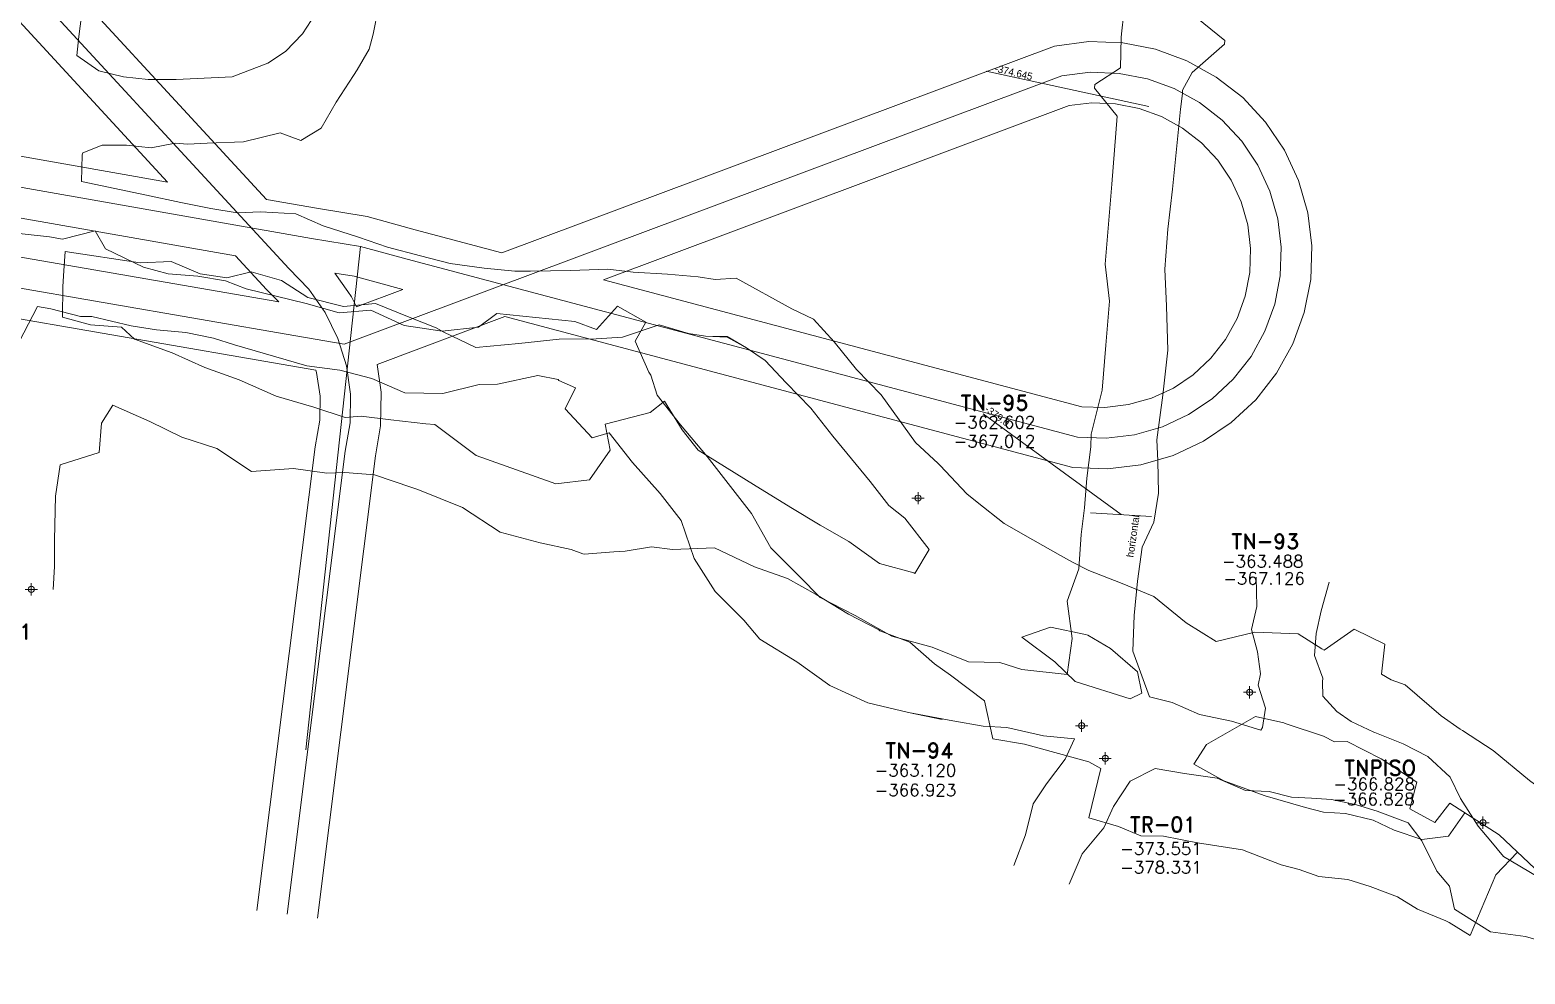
# Model space of a CAD drawing. Extents: x 0 to 99091, y -1812 to 13278.
# Drawn here: x 9961.4 to 10083.8, y 10082.4 to 10159.7 of the extents above; entities that cross this region are included whole.
import ezdxf
from ezdxf.enums import TextEntityAlignment as Align

# ---------------------------------------------------------------- set-up
doc = ezdxf.new("R2010")
doc.units = 0
doc.header["$MEASUREMENT"] = 0
doc.header["$PDMODE"] = 34
doc.header["$PDSIZE"] = 0.5
for name, color, linetype in [('F-440-8185-W-FI2', 130, 'Continuous'), ('F-440-8185-W-SCR', 1, 'Continuous'), ('F-440-8647-EW-SCR', 1, 'Continuous'), ('F-440-8648-EW-SCR', 1, 'Continuous'), ('F-460-8340-EW-SCR', 5, 'Continuous'), ('POLIGONAL', 7, 'Continuous'), ('proy82- 480', 7, 'Continuous')]:
    doc.layers.add(name, color=color, linetype=linetype)
doc.styles.add('ROMAND', font='ROMAND.SHX')
doc.styles.add('ROMANS', font='ROMANS.SHX', dxfattribs={"width": 2.5})

# ---------------------------------------------------------------- blocks, each defined once
blk = doc.blocks.new('F2')
at = {"lineweight": 0}
blk.add_point((0, 0), dxfattribs=at)
at = {"lineweight": 0, "style": 'ROMAND'}
for tag, height, p in [('NOMBRE', 1.25, (0.2, 6.62)), ('CIELO', 1, (0.14, 4.62)), ('PISO', 1, (0.14, 3.25))]:
    blk.add_attdef(tag, text='', height=height, dxfattribs=at).set_placement(p, align=Align.CENTER)
at = {"lineweight": 0, "style": 'ROMANS', "flags": 1}
for tag, p in [('MINA', (-0.07, -3.26)), ('LOCALIZACION', (-0.07, -4.93)), ('ESTRUCTURA', (-0.07, -6.62)), ('NIVEL', (-0.07, -8.29)), ('OBRA', (-0.07, -10.12)), ('FECHA', (-0.07, -11.79)), ('ATRAS', (-0.07, -13.48)), ('TOPOGRAFO', (2.67, -15.3))]:
    blk.add_attdef(tag, text='', height=1.25, dxfattribs=at).set_placement(p, align=Align.CENTER)

msp = doc.modelspace()

# ---------------------------------------------------------------- linework, layer by layer
at = {"color": 4, "linetype": 'Continuous', "lineweight": 0, "flags": 128}
for points, elevation in [([(10053, 10153.45), (10039.68, 10156.33)], -371.14), ([(10050.73, 10120.01), (10039.44, 10128.26)], -361.98), ([(10053.22, 10119.85), (10048.23, 10120.17)], -361.98)]:
    msp.add_lwpolyline(points, dxfattribs=dict(at, elevation=elevation))
at = {"color": 5, "linetype": 'Continuous', "lineweight": 0, "elevation": -375.63, "flags": 128}
msp.add_lwpolyline([(9988.44, 10141.99), (9983.95, 10100.75)], dxfattribs=at)
at = {"layer": 'F-440-8185-W-SCR', "color": 1, "linetype": 'Continuous', "lineweight": 0, "flags": 128}
for points, elevation in [([(10023.76, 10136.86), (10019.21, 10139.39)], -363.28), ([(10023.76, 10136.86), (10019.21, 10139.39)], -366.88), ([(10018.47, 10134.6), (10020.04, 10133.68)], -363.04), ([(10018.47, 10134.54), (10020.04, 10133.68)], -366.84), ([(10081.43, 10090.51), (10079.32, 10085.54)], -362.83), ([(10081.43, 10090.51), (10079.32, 10085.54)], -366.83)]:
    msp.add_lwpolyline(points, dxfattribs=dict(at, elevation=elevation))
at = {"layer": 'F-440-8185-W-SCR', "color": 1, "linetype": 'Continuous', "lineweight": 0}
for points in [[(10023.76, 10136.86, -363.28), (10025.54, 10136.01, -362.88), (10027.24, 10134.17, -362.87), (10029.05, 10131.9, -362.96), (10031.08, 10129.83, -362.45), (10033.89, 10125.91, -362.63), (10035.74, 10124.21, -362.62)], [(10023.76, 10136.86, -366.88), (10025.54, 10136.01, -367.08), (10027.24, 10134.17, -366.97), (10029.05, 10131.9, -366.96), (10031.08, 10129.83, -366.95), (10033.89, 10125.91, -366.93), (10035.74, 10124.21, -366.92)], [(10020.04, 10133.68, -363.28), (10021.59, 10132.63, -362.88), (10023.29, 10130.8, -362.87), (10025.32, 10128.72, -362.96), (10027.13, 10126.45, -362.45), (10030.17, 10122.73, -362.63), (10031.71, 10120.77, -362.62)], [(10020.04, 10133.68, -366.88), (10021.59, 10132.63, -367.08), (10023.29, 10130.8, -366.97), (10025.32, 10128.72, -366.96), (10027.13, 10126.45, -366.95), (10030.17, 10122.73, -366.93), (10031.71, 10120.77, -366.92)], [(10016.1, 10125.28, -361.52), (10020.62, 10122.48, -362.36), (10023.69, 10120.6, -361.48), (10026.07, 10119.14, -362.04), (10028.42, 10117.81, -361.3), (10030.95, 10116.02, -362.09), (10033.75, 10115.24, -362.05), (10033.84, 10115.19, -362.06), (10035.02, 10117.16, -362.75)], [(10016.1, 10125.28, -367.02), (10020.62, 10122.48, -366.46), (10023.69, 10120.6, -366.58), (10026.07, 10119.14, -366.74), (10028.42, 10117.81, -366.9), (10030.95, 10116.02, -366.89), (10033.75, 10115.24, -366.75), (10033.84, 10115.19, -366.76), (10035.02, 10117.16, -366.95)], [(10035.74, 10124.21, -362.62), (10035.74, 10124.21, -362.62), (10035.74, 10124.21, -362.62), (10035.92, 10124.03, -362.78), (10038.1, 10121.71, -362.75), (10038.95, 10121.02, -362.18), (10041.16, 10119.28, -362.64), (10043.51, 10117.94, -362.3), (10045.77, 10116.65, -362.66), (10046.74, 10116.11, -362.29), (10048.1, 10115.44, -362.52), (10050.67, 10114.43, -362.58), (10053.41, 10113.3, -362.75), (10056.05, 10111.15, -362.93), (10058.51, 10109.61, -363.39)], [(10035.74, 10124.21, -366.92), (10035.74, 10124.21, -366.92), (10035.74, 10124.21, -366.92), (10035.92, 10124.03, -366.88), (10038.1, 10121.71, -366.95), (10038.95, 10121.02, -366.88), (10041.16, 10119.28, -366.94), (10043.51, 10117.94, -366.9), (10045.77, 10116.65, -366.86), (10046.74, 10116.11, -366.89), (10048.1, 10115.44, -366.92), (10050.67, 10114.43, -366.78), (10053.41, 10113.3, -366.85), (10056.05, 10111.15, -366.93), (10058.51, 10109.61, -366.99)], [(10031.71, 10120.77, -366.92), (10031.71, 10120.77, -366.92), (10031.71, 10120.77, -366.92), (10033.01, 10119.72, -366.88), (10035.02, 10117.16, -366.95), (10035.02, 10117.16, -366.95)], [(10031.71, 10120.77, -362.62), (10031.71, 10120.77, -362.62), (10031.71, 10120.77, -362.62), (10033.01, 10119.72, -362.78), (10035.02, 10117.16, -362.75), (10035.02, 10117.16, -362.75), (10035.02, 10117.16, -362.75)], [(10013.98, 10117.15, -361.52), (10017.43, 10117.28, -362.36), (10020.71, 10115.74, -361.48), (10023.4, 10114.79, -362.04), (10025.75, 10113.47, -361.3), (10028.39, 10111.85, -362.09), (10030.88, 10110.56, -362.05), (10030.96, 10110.5, -362.06), (10033.44, 10109.55, -362.46)], [(10013.98, 10117.15, -367.02), (10017.43, 10117.28, -366.46), (10020.71, 10115.74, -366.58), (10023.4, 10114.79, -366.74), (10025.75, 10113.47, -366.9), (10028.39, 10111.85, -366.89), (10030.88, 10110.56, -366.75), (10030.96, 10110.5, -366.76), (10033.44, 10109.55, -367.16)], [(10042.6, 10109.98, -366.89), (10044.96, 10110.8, -366.92), (10047.81, 10110.2, -366.78), (10048, 10110.13, -366.89)], [(10042.6, 10109.98, -362.29), (10044.96, 10110.8, -362.52), (10047.81, 10110.2, -362.58), (10048, 10110.13, -362.85)], [(10058.51, 10109.61, -363.39), (10061.68, 10110.37, -362.98), (10065.22, 10110.24, -363.49), (10067.17, 10109.01, -363.29), (10067.35, 10108.92, -363.29), (10069.83, 10110.62, -363.6), (10072.32, 10109.41, -363.6), (10072.07, 10106.95, -363.4), (10072.86, 10106.48, -363.37)], [(10058.51, 10109.61, -366.99), (10061.68, 10110.37, -367.38), (10065.22, 10110.24, -367.49), (10067.17, 10109.01, -367.59), (10067.35, 10108.92, -367.59), (10069.83, 10110.62, -367.5), (10072.32, 10109.41, -367.5), (10072.07, 10106.95, -367.6), (10072.86, 10106.48, -367.57)], [(10033.44, 10109.55, -362.46), (10035.46, 10107.79, -362.59), (10036.77, 10106.87, -362.72), (10039.55, 10104.75, -362.03), (10040.23, 10101.63, -362.54), (10042.83, 10101.21, -363.04), (10048.08, 10099.77, -363.12)], [(10033.44, 10109.55, -367.16), (10035.46, 10107.79, -367.49), (10036.77, 10106.87, -367.82), (10039.55, 10104.75, -366.93), (10040.23, 10101.63, -366.94), (10042.83, 10101.21, -366.94), (10048.08, 10099.77, -366.92)], [(10033.44, 10109.55, -367.16), (10033.44, 10109.55, -367.16)], [(10033.44, 10109.55, -362.46), (10033.44, 10109.55, -362.46)], [(10042.6, 10109.98, -366.89), (10045.31, 10107.94, -366.94), (10046.97, 10106.34, -366.94)], [(10042.6, 10109.98, -362.29), (10045.31, 10107.94, -362.54), (10046.97, 10106.34, -363.04)], [(10048, 10110.13, -366.89), (10049.86, 10109.05, -366.95), (10052.08, 10107.12, -366.92), (10052.43, 10105.39, -366.91), (10051.48, 10104.93, -366.84)], [(10048, 10110.13, -362.85), (10049.86, 10109.05, -362.95), (10052.08, 10107.12, -363.12), (10052.43, 10105.39, -363.11), (10051.48, 10104.93, -363.14)], [(10051.48, 10104.93, -366.84), (10046.97, 10106.34, -366.94)], [(10051.48, 10104.93, -363.14), (10046.97, 10106.34, -363.04)], [(10072.86, 10106.48, -363.37), (10074.01, 10106.07, -363.26), (10076.94, 10103.53, -363.38), (10078.5, 10102.43, -363.53), (10078.68, 10102.33, -363.53), (10081.2, 10100.7, -363.76), (10084.18, 10098.23, -363.48), (10087.34, 10095.9, -363.69), (10088.47, 10095.04, -363.16), (10092.55, 10093.34, -363.46), (10093, 10093.32, -363.55), (10098.24, 10090.4, -363.22), (10100.92, 10089.25, -363.75), (10104.37, 10088.25, -363.38), (10111.67, 10087.21, -363.49), (10112.87, 10088.64, -362.09), (10115.13, 10087.5, -362.13)], [(10072.86, 10106.48, -367.57), (10074.01, 10106.07, -368.16), (10076.94, 10103.53, -368.28), (10078.5, 10102.43, -368.23), (10078.68, 10102.33, -368.23), (10081.2, 10100.7, -368.06), (10084.18, 10098.23, -367.98), (10087.34, 10095.9, -367.79), (10088.47, 10095.04, -367.86), (10092.55, 10093.34, -367.66), (10093, 10093.32, -367.75), (10098.24, 10090.4, -367.82), (10100.92, 10089.25, -367.85), (10104.37, 10088.25, -367.78), (10111.67, 10087.21, -367.59), (10112.87, 10088.64, -367.49), (10115.13, 10087.5, -367.48)], [(10056.69, 10099.57, -366.79), (10056.69, 10099.57, -366.79), (10056.69, 10099.57, -366.79), (10057.73, 10101.18, -366.91), (10061.75, 10103.48, -367.49)], [(10056.69, 10099.57, -362.69), (10056.69, 10099.57, -362.69), (10056.69, 10099.57, -362.69), (10057.73, 10101.18, -363.41), (10061.75, 10103.48, -363.49)], [(10061.75, 10103.48, -363.49), (10064.07, 10102.96, -363.29), (10064.24, 10102.87, -363.29), (10067.32, 10101.86, -363.6), (10068.21, 10101.4, -363.6), (10069.24, 10101.43, -363.4), (10072.02, 10100.01, -363.31)], [(10061.75, 10103.48, -367.49), (10064.07, 10102.96, -367.59), (10064.24, 10102.87, -367.59), (10067.32, 10101.86, -367.5), (10068.21, 10101.4, -367.5), (10069.24, 10101.43, -367.6), (10072.02, 10100.01, -367.51)], [(10048.08, 10099.77, -366.92), (10048.08, 10099.77, -366.92), (10049.06, 10099.22, -366.84), (10049.06, 10099.22, -366.84), (10049.06, 10099.22, -366.84)], [(10048.08, 10099.77, -363.12), (10048.08, 10099.77, -363.12), (10049.06, 10099.22, -363.14), (10049.06, 10099.22, -363.14), (10049.06, 10099.22, -363.14)], [(10067.3, 10095.63, -366.74), (10067.3, 10095.63, -366.74), (10067.3, 10095.63, -366.74), (10065.83, 10096.02, -366.85), (10062.54, 10096.98, -366.97), (10059.15, 10098.2, -366.89), (10056.69, 10099.57, -366.79), (10056.69, 10099.57, -366.79)], [(10067.3, 10095.63, -362.94), (10067.3, 10095.63, -362.94), (10067.3, 10095.63, -362.94), (10065.83, 10096.02, -362.35), (10062.54, 10096.98, -362.47), (10059.15, 10098.2, -361.69), (10056.69, 10099.57, -362.69), (10056.69, 10099.57, -362.69)], [(10072.02, 10100.01, -363.31), (10074.95, 10098.09, -363.38), (10074.37, 10095.91, -363.53), (10076.43, 10094.8, -363.53), (10077.65, 10096.38, -363.76), (10081.7, 10093.78, -363.48), (10084.62, 10091.01, -363.69), (10085.88, 10088.2, -363.16), (10084.9, 10085.34, -363.33)], [(10072.02, 10100.01, -367.51), (10074.95, 10098.09, -368.28), (10074.37, 10095.92, -368.23), (10076.43, 10094.8, -368.23), (10077.65, 10096.38, -368.06), (10081.7, 10093.78, -367.98), (10084.62, 10091.01, -367.79), (10085.89, 10088.2, -367.86), (10084.9, 10085.34, -367.76)], [(10065.31, 10090.93, -362.94), (10065.31, 10090.93, -362.94), (10065.31, 10090.93, -362.94), (10063.83, 10091.32, -362.35), (10060.67, 10092.56, -362.47), (10057, 10093.13, -361.69), (10054.19, 10093.68, -362.69), (10052.36, 10093.69, -362.95), (10050.52, 10094.47, -363.12), (10048.1, 10095.17, -363.11), (10049.06, 10099.22, -363.14)], [(10065.31, 10090.93, -366.74), (10065.31, 10090.93, -366.74), (10065.31, 10090.93, -366.74), (10063.83, 10091.32, -366.85), (10060.67, 10092.56, -366.97), (10057, 10093.13, -366.89), (10054.19, 10093.68, -366.79), (10052.36, 10093.69, -366.95), (10050.52, 10094.47, -366.92), (10048.1, 10095.17, -366.91), (10049.06, 10099.22, -366.84)], [(10078.89, 10095.58, -366.72), (10078.89, 10095.58, -366.72), (10077.55, 10093.68, -367), (10075.37, 10093.4, -366.89), (10073.09, 10094.15, -366.88), (10071.37, 10094.99, -366.96), (10069.1, 10095.52, -366.75), (10067.3, 10095.63, -366.74)], [(10078.89, 10095.58, -362.52), (10078.89, 10095.58, -362.52), (10077.55, 10093.68, -362.4), (10075.37, 10093.4, -362.49), (10073.09, 10094.15, -362.48), (10071.37, 10094.99, -362.86), (10069.1, 10095.52, -362.35), (10067.3, 10095.63, -362.94)], [(10081.43, 10090.51, -366.83), (10083.2, 10092.35, -367.98), (10083.2, 10092.35, -367.98)], [(10081.43, 10090.51, -362.83), (10083.21, 10092.35, -363.48), (10083.21, 10092.35, -363.48)], [(10079.32, 10085.54, -362.83), (10077.6, 10086.6, -362.52), (10077.32, 10086.72, -362.52), (10075.02, 10087.69, -362.4), (10073.38, 10088.71, -362.49), (10071.14, 10089.55, -362.48), (10069.31, 10090.11, -362.86), (10066.92, 10090.36, -362.35), (10065.31, 10090.93, -362.94)], [(10079.32, 10085.54, -366.83), (10077.6, 10086.6, -366.72), (10077.32, 10086.72, -366.72), (10075.02, 10087.69, -367), (10073.38, 10088.71, -366.89), (10071.14, 10089.55, -366.88), (10069.31, 10090.11, -366.96), (10066.92, 10090.36, -366.75), (10065.31, 10090.93, -366.74)]]:
    msp.add_polyline3d(points, dxfattribs=at)
at = {"layer": 'F-440-8647-EW-SCR', "color": 1, "linetype": 'Continuous', "lineweight": 0}
for points in [[(9988.5, 10128.07, -361.64), (9987.18, 10127.97, -361.6), (9984.61, 10128.82, -361.54), (9981.54, 10129.72, -360.9), (9978.5, 10131.04, -360.75), (9975.68, 10132.07, -361), (9973.02, 10133.26, -361.65), (9969.92, 10134.38, -361.71), (9968.87, 10135.36, -362.13), (9966.31, 10135.57, -362.67), (9964.04, 10136.18, -363.29)], [(9988.5, 10128.07, -366.04), (9987.18, 10127.97, -366.1), (9984.61, 10128.82, -366.04), (9981.54, 10129.72, -366.1), (9978.5, 10131.04, -366.25), (9975.68, 10132.07, -366.3), (9973.02, 10133.26, -366.45), (9969.92, 10134.38, -366.61), (9968.87, 10135.36, -366.53), (9966.31, 10135.57, -366.67), (9964.04, 10136.18, -366.69)], [(9987.15, 10123.46, -361.64), (9985.68, 10123.41, -361.6), (9982.96, 10123.78, -361.54), (9979.51, 10123.55, -360.9), (9976.66, 10125.43, -360.75), (9973.81, 10126.37, -361), (9971.18, 10127.65, -361.65), (9968.14, 10128.97, -361.71), (9967.23, 10127.49, -361.76), (9967.23, 10127.49, -361.76), (9967.23, 10127.49, -361.76)], [(9987.15, 10123.46, -366.04), (9985.68, 10123.41, -366.1), (9982.96, 10123.78, -366.04), (9979.51, 10123.55, -366.1), (9976.66, 10125.43, -366.25), (9973.81, 10126.37, -366.3), (9971.18, 10127.65, -366.45), (9968.14, 10128.97, -366.61), (9967.23, 10127.49, -366.36), (9967.23, 10127.49, -366.36), (9967.23, 10127.49, -366.36)], [(10016.1, 10125.28, -367.02), (10014.78, 10126.96, -367.02), (10013.33, 10129.31, -366.52), (10012.15, 10128.37, -366.42), (10008.48, 10127.43, -366.32), (10008.87, 10125.3, -366.32), (10007.19, 10122.85, -366.12), (10004.43, 10122.53, -365.82), (10001.21, 10123.68, -365.92), (9997.9, 10124.86, -365.52), (9994.53, 10127.39, -365.62), (9993.78, 10127.45, -365.64)], [(10016.1, 10125.28, -361.52), (10014.78, 10126.96, -361.52), (10013.33, 10129.31, -361.62), (10012.15, 10128.37, -361.62), (10008.48, 10127.43, -361.12), (10008.87, 10125.3, -361.12), (10007.19, 10122.85, -361.32), (10004.43, 10122.53, -361.32), (10001.21, 10123.68, -360.82), (9997.9, 10124.86, -360.82), (9994.53, 10127.39, -361.02), (9993.78, 10127.45, -361.15)], [(9993.78, 10127.45, -361.15), (9993.78, 10127.45, -361.15), (9990.92, 10127.78, -361.7), (9988.5, 10128.07, -361.64)], [(9993.78, 10127.45, -365.64), (9993.78, 10127.45, -365.64), (9990.92, 10127.78, -365.9), (9988.5, 10128.07, -366.04)], [(9963.27, 10113.89, -361.57), (9963.36, 10115.76, -360.68), (9963.36, 10117.94, -360.64), (9963.45, 10121.52, -361.46), (9963.84, 10124.1, -361.46), (9967.04, 10125.1, -361.48), (9967.23, 10127.49, -361.76), (9967.23, 10127.49, -361.76)], [(9963.27, 10113.89, -365.77), (9963.36, 10115.76, -365.88), (9963.36, 10117.94, -366.04), (9963.45, 10121.52, -366.36), (9963.84, 10124.1, -366.26), (9967.04, 10125.1, -366.28), (9967.23, 10127.49, -366.36), (9967.23, 10127.49, -366.36)], [(9992.63, 10122.22, -361.11), (9992.63, 10122.22, -361.11), (9989.59, 10123.27, -361.7), (9987.15, 10123.46, -361.64)], [(9992.63, 10122.22, -365.63), (9992.63, 10122.22, -365.63), (9989.59, 10123.27, -365.9), (9987.15, 10123.46, -366.04)], [(10013.98, 10117.15, -367.02), (10012.28, 10117.38, -367.02), (10010.12, 10117.02, -366.52), (10009.17, 10116.96, -366.42), (10006.74, 10116.76, -366.32), (10006.65, 10116.79, -366.32), (10005.7, 10117.14, -366.12), (10003.16, 10117.7, -365.82), (9999.87, 10118.56, -365.92), (9996.79, 10120.6, -365.52), (9993.14, 10122.07, -365.62), (9992.63, 10122.22, -365.63)], [(10013.98, 10117.15, -361.52), (10012.28, 10117.38, -361.52), (10010.12, 10117.02, -361.62), (10009.17, 10116.96, -361.62), (10006.74, 10116.76, -361.12), (10006.65, 10116.79, -361.12), (10005.7, 10117.14, -361.32), (10003.16, 10117.7, -361.32), (9999.87, 10118.56, -360.82), (9996.79, 10120.6, -360.82), (9993.14, 10122.07, -361.02), (9992.63, 10122.22, -361.11)]]:
    msp.add_polyline3d(points, dxfattribs=at)
at = {"layer": 'F-440-8648-EW-SCR', "color": 1, "linetype": 'Continuous', "lineweight": 0, "flags": 128}
for points, elevation in [([(9985.47, 10165.76), (9982.84, 10166.7), (9981.3, 10167.16), (9978.32, 10167.97), (9974.62, 10167.63), (9971.83, 10169.11), (9968.48, 10169.7), (9966.88, 10169.63), (9965.47, 10167.41), (9964.55, 10164.87), (9965.71, 10161.94), (9965.37, 10159.17), (9965.21, 10157.63), (9967.01, 10156.38), (9969.03, 10155.87), (9971.03, 10155.66), (9973.34, 10155.67), (9977.93, 10155.87), (9980.85, 10156.99), (9982.29, 10157.95), (9983.69, 10159.4), (9984.75, 10161.04), (9984.75, 10161.04)], -361.91), ([(9989.15, 10158.13), (9989.46, 10159.38), (9989.88, 10161.46), (9991.61, 10163.26), (9994.71, 10163.03)], -362.02), ([(9989.15, 10158.13), (9988.17, 10156.45), (9987.85, 10155.99), (9986.43, 10153.81), (9985.2, 10151.66), (9983.56, 10150.67), (9981.85, 10151.28), (9978.86, 10150.55), (9975.87, 10150.43), (9974.28, 10150.36), (9973.25, 10150.45), (9971.28, 10150.06), (9969.28, 10150.28), (9967.28, 10150.29), (9965.69, 10149.66)], -361.91)]:
    msp.add_lwpolyline(points, dxfattribs=dict(at, elevation=elevation))
at = {"layer": 'F-440-8648-EW-SCR', "color": 1, "linetype": 'Continuous', "lineweight": 0}
for points in [[(9970.9, 10146.19, -367.26), (9965.57, 10147.29, -367.19), (9965.63, 10149.49, -367.39), (9965.69, 10149.66, -367.38)], [(9970.9, 10146.19, -363.06), (9965.57, 10147.29, -363.09), (9965.63, 10149.49, -362.69), (9965.69, 10149.66, -362.69)], [(9978.34, 10144.74, -366.87), (9976.17, 10145.08, -366.9), (9973.72, 10145.58, -367.02), (9970.9, 10146.19, -367.26)], [(9978.34, 10144.74, -362.77), (9976.17, 10145.08, -362.8), (9973.72, 10145.58, -363.02), (9970.9, 10146.19, -363.06)], [(9980.63, 10144.8, -367.47), (9980.28, 10144.83, -367.46), (9978.34, 10144.74, -366.87)], [(9980.63, 10144.8, -363.11), (9980.28, 10144.83, -363.06), (9978.34, 10144.74, -362.77)], [(10001.07, 10139.96, -361.91), (9998.56, 10140.2, -362.22), (9995.78, 10140.59, -361.92), (9993.36, 10141.22, -363.42), (9990.64, 10141.91, -362.32), (9988.26, 10142.73, -361.23), (9985.39, 10143.66, -362.43), (9983.15, 10144.66, -362.63), (9980.28, 10144.83, -363.06)], [(10001.07, 10139.96, -366.81), (9998.56, 10140.2, -366.82), (9995.78, 10140.59, -366.82), (9993.36, 10141.22, -366.82), (9990.64, 10141.91, -366.82), (9988.26, 10142.73, -366.93), (9985.39, 10143.66, -367.03), (9983.15, 10144.66, -367.03), (9980.28, 10144.83, -367.46)], [(9964.06, 10138.69, -363.08), (9964.13, 10139.98, -363.07), (9964.25, 10141.57, -363.04), (9970.39, 10140.65, -362.94)], [(9964.06, 10138.69, -366.88), (9964.13, 10139.98, -367.07), (9964.25, 10141.57, -367.04), (9970.39, 10140.65, -367.04)], [(9977.49, 10139.4, -366.87), (9975.31, 10139.75, -366.9), (9972.94, 10140.74, -367.02), (9970.39, 10140.65, -367.04)], [(9977.49, 10139.4, -362.77), (9975.31, 10139.75, -362.8), (9972.94, 10140.74, -363.02), (9970.39, 10140.65, -362.94)], [(9979.49, 10139.89, -367.46), (9977.49, 10139.4, -366.87)], [(9979.49, 10139.89, -363.06), (9977.49, 10139.4, -362.77)], [(9995.26, 10134.95, -362.07), (9995.26, 10134.95, -362.07), (9994.64, 10135.31, -361.92), (9992.28, 10136.23, -363.42), (9989.65, 10137.32, -362.32), (9987.04, 10137.06, -361.23), (9984.12, 10137.8, -362.43), (9981.97, 10139.18, -362.63), (9979.49, 10139.89, -363.06)], [(9995.26, 10134.95, -366.77), (9995.26, 10134.95, -366.77), (9994.64, 10135.31, -366.82), (9992.28, 10136.23, -366.82), (9989.65, 10137.32, -366.82), (9987.04, 10137.06, -366.93), (9984.12, 10137.8, -367.03), (9981.97, 10139.18, -367.03), (9979.49, 10139.89, -367.46)], [(10019.21, 10139.39, -363.04), (10017.47, 10139.27, -362.56), (10016.08, 10139.5, -362.37), (10013.59, 10139.71, -362.4), (10010.77, 10139.87, -362.23), (10008.69, 10140.12, -362.65), (10005.63, 10140.02, -362.18), (10002.37, 10139.95, -362.01), (10001.07, 10139.96, -361.91), (10001.07, 10139.96, -361.91)], [(10019.21, 10139.39, -366.84), (10017.47, 10139.27, -366.86), (10016.08, 10139.5, -366.87), (10013.59, 10139.71, -366.9), (10010.77, 10139.87, -366.93), (10008.69, 10140.12, -367.05), (10005.63, 10140.02, -366.78), (10002.37, 10139.95, -366.81), (10001.07, 10139.96, -366.81), (10001.07, 10139.96, -366.81)], [(9964.04, 10136.18, -366.69), (9964.04, 10136.18, -366.69), (9964.06, 10138.69, -366.88)], [(9964.04, 10136.18, -363.29), (9964.04, 10136.18, -363.29), (9964.06, 10138.69, -363.08)], [(10018.47, 10134.6, -363.04), (10016.7, 10134.63, -362.56), (10015.31, 10134.86, -362.37), (10012.9, 10135.57, -362.4), (10009.89, 10134.55, -362.23), (10007.74, 10134.4, -362.65), (10004.7, 10134.39, -362.18), (10001.39, 10134.03, -362.01), (9997.89, 10133.7, -361.84), (9995.26, 10134.95, -362.07)], [(10018.47, 10134.54, -366.84), (10016.7, 10134.63, -366.86), (10015.31, 10134.86, -366.87), (10012.9, 10135.57, -366.9), (10009.89, 10134.55, -366.93), (10007.74, 10134.4, -367.05), (10004.7, 10134.39, -366.78), (10001.39, 10134.03, -366.81), (9997.89, 10133.7, -366.84), (9995.26, 10134.95, -366.77)]]:
    msp.add_polyline3d(points, dxfattribs=at)
at = {"layer": 'F-460-8340-EW-SCR', "linetype": 'Continuous', "lineweight": 0, "elevation": -377.99, "flags": 128}
msp.add_lwpolyline([(10053.07, 10105.09), (10053.07, 10105.09)], dxfattribs=at)
at = {"layer": 'F-460-8340-EW-SCR', "linetype": 'Continuous', "lineweight": 0}
for points in [[(10052.14, 10183.54, -366.42), (10051.9, 10180.64, -366.8), (10051.54, 10178.17, -367.67), (10050.23, 10174.87, -367.94), (10050.49, 10171.17, -368.05), (10050.68, 10167.77, -368.52), (10050.88, 10164.67, -368.36), (10050.95, 10161.08, -368.86), (10050.75, 10159.4, -369.05), (10050.73, 10159.1, -369.08), (10050.67, 10156.61, -369.65), (10048.58, 10155.25, -369.92), (10048.56, 10154.95, -369.95), (10050.42, 10152.65, -370.39)], [(10052.14, 10183.54, -370.42), (10051.9, 10180.64, -371.1), (10051.54, 10178.17, -371.37), (10050.23, 10174.87, -371.64), (10050.49, 10171.17, -371.95), (10050.68, 10167.77, -372.72), (10050.88, 10164.67, -373.06), (10050.95, 10161.08, -373.36), (10050.75, 10159.4, -373.85), (10050.73, 10159.1, -373.88), (10050.67, 10156.61, -374.25), (10048.58, 10155.25, -374.42), (10048.56, 10154.95, -374.45), (10050.42, 10152.65, -374.69)], [(10057.84, 10183.79, -366.42), (10057.29, 10180.29, -366.8), (10056.63, 10177.85, -367.67), (10055.82, 10174.51, -367.94), (10055.88, 10170.82, -368.05), (10056.47, 10167.4, -368.52), (10056.37, 10164.32, -368.36), (10056.94, 10160.7, -368.86), (10059.23, 10158.86, -369.05), (10059.21, 10158.56, -369.08), (10056.56, 10156.24, -369.65), (10055.76, 10154.79, -369.92), (10055.75, 10154.5, -369.95), (10055.59, 10153.24, -371.14)], [(10057.84, 10183.79, -370.42), (10057.29, 10180.29, -371.1), (10056.63, 10177.85, -371.37), (10055.82, 10174.51, -371.64), (10055.88, 10170.82, -371.95), (10056.47, 10167.4, -372.72), (10056.37, 10164.32, -373.06), (10056.94, 10160.7, -373.36), (10059.23, 10158.86, -373.85), (10059.21, 10158.56, -373.88), (10056.56, 10156.24, -374.25), (10055.76, 10154.79, -374.42), (10055.75, 10154.5, -374.45), (10055.59, 10153.24, -375.04)], [(10050.42, 10152.65, -370.39), (10049.96, 10147.09, -371.8), (10049.69, 10143.81, -371.68), (10049.42, 10140.52, -372.26), (10049.77, 10137.49, -372.32), (10049.48, 10133.9, -372.62), (10049.17, 10130.22, -373.52), (10048.27, 10126.59, -373.92), (10048.25, 10125.57, -374.24)], [(10050.42, 10152.65, -374.69), (10049.96, 10147.09, -375.5), (10049.69, 10143.81, -375.68), (10049.42, 10140.52, -376.16), (10049.77, 10137.49, -376.52), (10049.48, 10133.9, -377.12), (10049.17, 10130.22, -377.42), (10048.27, 10126.59, -377.42), (10048.25, 10125.57, -378.24)], [(10055.59, 10153.24, -371.14), (10054.94, 10146.68, -371.8), (10054.57, 10143.4, -371.68), (10054.3, 10140.12, -372.26), (10054.46, 10137.1, -372.32), (10054.56, 10133.49, -372.62), (10054.16, 10129.81, -373.52), (10053.65, 10126.15, -373.92), (10053.73, 10124.43, -374.24)], [(10055.59, 10153.24, -375.04), (10054.94, 10146.68, -375.5), (10054.57, 10143.4, -375.68), (10054.3, 10140.12, -376.16), (10054.46, 10137.1, -376.52), (10054.56, 10133.49, -377.12), (10054.16, 10129.81, -377.42), (10053.65, 10126.15, -377.42), (10053.73, 10124.43, -378.24)], [(9945.95, 10145.34, -377.49), (9945.95, 10145.34, -377.49), (9948.23, 10143.84, -377.61), (9950.55, 10143.14, -377.53), (9952.7, 10143.28, -377.55), (9954.97, 10142.9, -377.46), (9957.07, 10142.14, -377.48), (9959.08, 10143.22, -377.6), (9959.47, 10143.15, -377.6), (9962.96, 10142.76, -377.53), (9964.04, 10142.58, -377.54), (9966.69, 10143.25, -377.46), (9967.56, 10141.78, -377.46)], [(9945.95, 10145.34, -373.09), (9945.95, 10145.34, -373.09), (9948.23, 10143.84, -373.11), (9950.55, 10143.14, -372.93), (9952.7, 10143.28, -373.15), (9954.97, 10142.9, -372.96), (9957.07, 10142.14, -373.08), (9959.08, 10143.22, -373.4), (9959.47, 10143.15, -373.4), (9962.96, 10142.76, -373.43), (9964.04, 10142.58, -373.44), (9966.69, 10143.25, -373.86), (9967.56, 10141.78, -372.86)], [(9967.56, 10141.78, -372.86), (9970.66, 10140.27, -372.82), (9972.69, 10139.74, -373.2), (9975.1, 10139.54, -373.07), (9977.37, 10139.17, -373.24), (9979.07, 10138.51, -373.62)], [(9967.56, 10141.78, -377.46), (9970.66, 10140.27, -377.72), (9972.69, 10139.74, -377.6), (9975.1, 10139.54, -377.67), (9977.37, 10139.17, -377.64), (9979.07, 10138.51, -377.52)], [(9947.19, 10137.73, -377.61), (9947.19, 10137.73, -377.61), (9949.66, 10137.92, -377.53), (9951.76, 10137.76, -377.55), (9954.01, 10137.28, -377.46), (9956.25, 10137.31, -377.48), (9957.46, 10133.65, -377.6), (9960.13, 10133.49, -377.6), (9961.99, 10137.05, -377.53), (9963.07, 10136.86, -377.54), (9965.5, 10136.25, -377.46), (9966.44, 10136.25, -377.76)], [(9947.19, 10137.73, -373.11), (9947.19, 10137.73, -373.11), (9949.66, 10137.92, -372.93), (9951.76, 10137.76, -373.15), (9954.01, 10137.28, -372.96), (9956.25, 10137.31, -373.08), (9957.46, 10133.65, -373.4), (9960.13, 10133.49, -373.4), (9961.99, 10137.05, -373.43), (9963.07, 10136.86, -373.44), (9965.5, 10136.25, -373.86), (9966.44, 10136.25, -373.16)], [(9979.07, 10138.51, -373.62), (9983.99, 10137.31, -373.18), (9986.7, 10136.54, -373.45), (9989.29, 10136.77, -373.13), (9992.01, 10135.5, -373.2), (9995.11, 10135.04, -373.36), (9998.11, 10135.37, -373.63), (9999.6, 10136.49, -373.81)], [(9979.07, 10138.51, -377.52), (9983.99, 10137.31, -377.68), (9986.7, 10136.54, -377.65), (9989.29, 10136.77, -377.73), (9992.01, 10135.5, -377.7), (9995.11, 10135.04, -377.66), (9998.11, 10135.37, -377.73), (9999.6, 10136.49, -377.81)], [(9966.44, 10136.25, -373.16), (9969.65, 10135.47, -372.82), (9971.73, 10135.14, -373.2), (9974.14, 10134.94, -373.07), (9976.39, 10134.47, -373.24), (9978.11, 10133.91, -373.62)], [(9966.44, 10136.25, -377.76), (9969.65, 10135.47, -377.72), (9971.73, 10135.14, -377.6), (9974.14, 10134.94, -377.67), (9976.39, 10134.47, -377.64), (9978.11, 10133.91, -377.52)], [(9999.6, 10136.49, -373.81), (10005.99, 10135.82, -373.65), (10007.76, 10135.18, -374.03), (10009.47, 10137.08, -374.2), (10011.8, 10135.77, -374.2), (10010.92, 10134.23, -373.78), (10012.04, 10131.67, -372.73), (10012.22, 10131.44, -372.73), (10012.74, 10129.81, -373.4), (10014.65, 10127.37, -373.45), (10016.83, 10124.76, -373.69), (10018.56, 10122.55, -373.44), (10020.47, 10120.11, -373.18), (10022.05, 10117.29, -373.43), (10024.4, 10114.94, -373.17)], [(9999.6, 10136.49, -377.81), (10005.99, 10135.82, -377.85), (10007.76, 10135.18, -377.93), (10009.47, 10137.08, -377.9), (10011.8, 10135.77, -377.9), (10010.92, 10134.23, -377.88), (10012.04, 10131.67, -377.73), (10012.22, 10131.44, -377.73), (10012.74, 10129.81, -377.7), (10014.65, 10127.37, -377.65), (10016.83, 10124.76, -377.69), (10018.56, 10122.55, -377.64), (10020.47, 10120.11, -377.78), (10022.05, 10117.29, -377.83), (10024.4, 10114.94, -377.67)], [(9978.11, 10133.91, -373.62), (9984.05, 10132.21, -373.18), (9986.75, 10131.84, -373.45), (9989.36, 10131.17, -373.13), (9992.07, 10130, -373.2), (9995.17, 10129.94, -373.36), (9998.16, 10130.67, -373.63), (9999.66, 10130.69, -373.81)], [(9978.11, 10133.91, -377.52), (9984.05, 10132.21, -377.68), (9986.75, 10131.84, -377.65), (9989.36, 10131.17, -377.73), (9992.07, 10130, -377.7), (9995.17, 10129.94, -377.66), (9998.16, 10130.67, -377.73), (9999.66, 10130.69, -377.81)], [(9999.66, 10130.69, -377.81), (10002.96, 10131.42, -377.93), (10004.63, 10131.07, -377.9), (10004.69, 10130.99, -377.9), (10006.05, 10130.4, -377.88), (10005.21, 10128.69, -377.73), (10007.4, 10126.29, -377.73), (10008.81, 10126.72, -377.7), (10010.72, 10124.28, -377.65), (10012.97, 10121.73, -377.69), (10014.7, 10119.53, -377.64), (10015.75, 10116.41, -377.78), (10017.49, 10113.71, -377.83), (10019.84, 10111.36, -377.67)], [(9999.66, 10130.69, -373.81), (10002.96, 10131.42, -374.03), (10004.63, 10131.07, -374.2), (10004.69, 10130.99, -374.2), (10006.05, 10130.4, -373.78), (10005.21, 10128.69, -372.73), (10007.4, 10126.29, -372.73), (10008.81, 10126.72, -373.4), (10010.72, 10124.28, -373.45), (10012.97, 10121.73, -373.69), (10014.7, 10119.53, -373.44), (10015.75, 10116.41, -373.18), (10017.49, 10113.71, -373.43), (10019.84, 10111.36, -373.17)], [(10048.25, 10125.57, -374.24), (10047.92, 10122.99, -374.04), (10047.72, 10120.58, -373.45), (10047.47, 10118.39, -373.26), (10047.28, 10115.57, -372.75), (10046.32, 10112.91, -372.94), (10046.71, 10109.87, -373.43), (10046.31, 10106.91, -373.98)], [(10048.25, 10125.57, -378.24), (10047.92, 10122.99, -378.44), (10047.72, 10120.58, -378.35), (10047.47, 10118.39, -378.16), (10047.28, 10115.57, -377.85), (10046.32, 10112.91, -378.24), (10046.71, 10109.87, -378.13), (10046.31, 10106.91, -378.08)], [(10053.73, 10124.43, -374.24), (10053.79, 10121.76, -374.04), (10053.4, 10119.39, -373.45), (10052.46, 10117.34, -373.26), (10052.08, 10114.56, -372.75), (10051.8, 10111.76, -372.94), (10051.7, 10108.82, -373.43), (10053.07, 10105.09, -377.99)], [(10053.73, 10124.43, -378.24), (10053.79, 10121.76, -378.44), (10053.4, 10119.39, -378.35), (10052.46, 10117.34, -378.16), (10052.08, 10114.56, -377.85), (10051.8, 10111.76, -378.24), (10051.7, 10108.82, -378.13), (10053.07, 10105.09, -373.79)], [(10024.4, 10114.94, -377.67), (10026.09, 10113.22, -377.01), (10028.96, 10111.76, -377.13), (10031.95, 10110.04, -377.55), (10035.25, 10109.16, -377.48)], [(10024.4, 10114.94, -373.17), (10026.09, 10113.22, -372.11), (10028.96, 10111.76, -371.93), (10031.95, 10110.04, -372.55), (10035.25, 10109.16, -372.68)], [(10061.8, 10114.9, -374.58), (10061.84, 10112.49, -374.56), (10061.41, 10110.61, -374.54), (10061.89, 10108.78, -374.43), (10062.16, 10106.96, -374.31), (10061.95, 10106.05, -374.35)], [(10061.8, 10114.9, -379.58), (10061.84, 10112.49, -379.56), (10061.41, 10110.61, -379.54), (10061.89, 10108.78, -379.43), (10062.16, 10106.96, -379.31), (10061.95, 10106.05, -378.75)], [(10067.78, 10114.49, -374.58), (10067.12, 10112.13, -374.56), (10066.7, 10110.26, -374.54), (10066.58, 10108.46, -374.43), (10067.25, 10106.61, -374.31), (10067.23, 10106.31, -374.31)], [(10067.78, 10114.49, -379.58), (10067.12, 10112.13, -379.56), (10066.7, 10110.26, -379.54), (10066.58, 10108.46, -379.43), (10067.25, 10106.61, -379.31), (10067.23, 10106.31, -379.31)], [(10019.84, 10111.36, -377.67), (10021.13, 10109.8, -376.79), (10024.18, 10107.96, -377.01), (10026.88, 10106.02, -377.13), (10029.98, 10104.58, -377.55), (10033.31, 10103.8, -377.48)], [(10019.84, 10111.36, -373.17), (10021.13, 10109.8, -372.29), (10024.18, 10107.96, -372.11), (10026.88, 10106.02, -371.93), (10029.98, 10104.58, -372.55), (10033.31, 10103.8, -372.68), (10036.07, 10103.23, -372.98)], [(10035.25, 10109.16, -372.68), (10038.23, 10107.96, -373.38), (10040.8, 10107.9, -373.2), (10042.61, 10107.32, -373.71), (10046.31, 10106.91, -373.98), (10046.31, 10106.91, -373.98)], [(10035.25, 10109.16, -377.48), (10038.23, 10107.96, -377.68), (10040.8, 10107.9, -377.7), (10042.61, 10107.32, -378.01), (10046.31, 10106.91, -378.08), (10046.31, 10106.91, -378.08)], [(10046.35, 10106.98, -373.97), (10046.31, 10106.91, -373.98)], [(10046.35, 10106.98, -378.07), (10046.31, 10106.91, -378.08)], [(10061.95, 10106.05, -374.35), (10062.56, 10104.15, -374.37), (10062.3, 10102.56, -374.27), (10062.3, 10102.56, -374.27)], [(10061.95, 10106.05, -378.75), (10062.56, 10104.15, -378.77), (10062.3, 10102.56, -378.67), (10062.3, 10102.56, -378.67)], [(10067.23, 10106.31, -374.31), (10067.23, 10106.31, -374.31), (10067.25, 10105.15, -374.49), (10068.4, 10103.88, -374.21)], [(10067.23, 10106.31, -379.31), (10067.23, 10106.31, -379.31), (10067.25, 10105.15, -378.69), (10068.4, 10103.88, -378.61)], [(10053.07, 10105.09, -373.79), (10054.91, 10104.62, -373.88), (10057.14, 10103.64, -373.91), (10059.78, 10103.08, -373.84), (10062.18, 10102.36, -374.27), (10062.3, 10102.56, -374.27)], [(10053.07, 10105.09, -377.99), (10054.91, 10104.62, -378.38), (10057.14, 10103.64, -378.51), (10059.78, 10103.08, -378.64), (10062.18, 10102.36, -378.67), (10062.3, 10102.56, -378.67)], [(10033.31, 10103.8, -372.68), (10036.95, 10103.13, -373.38), (10039.42, 10102.68, -373.2), (10041.36, 10102.58, -373.71), (10044.38, 10101.89, -374.14), (10046.9, 10101.64, -374.05)], [(10033.31, 10103.8, -377.48), (10036.95, 10103.13, -377.68), (10039.42, 10102.68, -377.7), (10041.36, 10102.58, -378.01), (10044.38, 10101.89, -378.04), (10046.9, 10101.64, -378.15)], [(10068.4, 10103.88, -374.21), (10068.4, 10103.88, -374.21), (10069.58, 10103.06, -374.55), (10071.42, 10102.18, -374.68), (10071.51, 10102.16, -374.63)], [(10068.4, 10103.88, -378.61), (10068.4, 10103.88, -378.61), (10069.58, 10103.06, -378.75), (10071.42, 10102.18, -378.78), (10071.51, 10102.16, -378.78)], [(10071.51, 10102.16, -374.63), (10073.83, 10101.24, -374.7), (10075.85, 10100.19, -374.95), (10077.69, 10098.49, -375.09), (10078.54, 10096.76, -375.04), (10079.97, 10094.48, -374.48), (10081.01, 10093.25, -374.84), (10082.05, 10092.01, -374.7)], [(10071.51, 10102.16, -378.78), (10073.83, 10101.24, -378.8), (10075.85, 10100.19, -378.75), (10077.69, 10098.49, -378.79), (10078.54, 10096.76, -378.74), (10079.97, 10094.48, -378.78), (10081.01, 10093.25, -378.84), (10082.05, 10092.01, -378.8)], [(10041.94, 10091.27, -373.47), (10042.9, 10093.79, -373.48), (10043.54, 10096.32, -373.7), (10044.63, 10097.96, -373.42), (10046.15, 10099.98, -373.23), (10046.9, 10101.64, -374.05)], [(10041.94, 10091.27, -378.17), (10042.9, 10093.79, -378.18), (10043.54, 10096.32, -378.3), (10044.63, 10097.96, -378.32), (10046.15, 10099.98, -378.33), (10046.9, 10101.64, -378.15)], [(10046.49, 10089.73, -373.47), (10047.54, 10092.22, -373.48), (10049.32, 10094.36, -373.7), (10050.12, 10096.1, -373.42), (10051.46, 10098.18, -373.23), (10053.53, 10099.2, -373.88)], [(10046.49, 10089.73, -378.17), (10047.54, 10092.22, -378.18), (10049.32, 10094.36, -378.3), (10050.12, 10096.1, -378.32), (10051.46, 10098.18, -378.33), (10053.53, 10099.2, -378.38)], [(10053.53, 10099.2, -378.38), (10053.53, 10099.2, -378.38), (10055.91, 10098.8, -378.51), (10058.6, 10098.42, -378.64), (10060.92, 10097.42, -378.67), (10062.86, 10097.34, -378.69), (10064.7, 10096.87, -378.72), (10066.33, 10096.77, -378.73), (10067.95, 10096.66, -378.75), (10069.91, 10096.27, -378.78), (10070.01, 10096.24, -378.78)], [(10053.53, 10099.2, -373.88), (10053.53, 10099.2, -373.88), (10055.91, 10098.8, -373.91), (10058.6, 10098.42, -373.84), (10060.92, 10097.42, -374.27), (10062.86, 10097.34, -374.29), (10064.7, 10096.87, -374.22), (10066.33, 10096.77, -374.23), (10067.95, 10096.66, -374.55), (10069.91, 10096.27, -374.68), (10070.01, 10096.24, -374.63)], [(10070.01, 10096.24, -378.78), (10071.71, 10095.71, -378.75), (10074.23, 10094.75, -378.79), (10075.35, 10093.3, -378.74), (10076.58, 10090.81, -378.78), (10077.62, 10089.57, -378.84), (10078.05, 10087.68, -378.8)], [(10070.01, 10096.24, -374.63), (10071.71, 10095.71, -374.95), (10074.23, 10094.75, -375.09), (10075.35, 10093.3, -375.04), (10076.58, 10090.81, -374.48), (10077.62, 10089.57, -374.84), (10078.05, 10087.68, -374.7)], [(10082.05, 10092.01, -374.7), (10084.86, 10090.35, -374.01), (10088.29, 10089.65, -373.8), (10090.76, 10089.75, -374.1), (10091.9, 10092.46, -374.39), (10094.49, 10092.05, -374.39), (10094.49, 10089.28, -374.48), (10097.19, 10088.74, -374.48), (10097.99, 10088.68, -374.77), (10098.94, 10089.81, -374.47), (10100.61, 10089.47, -374.47), (10102.45, 10088.99, -374.76)], [(10082.05, 10092.01, -378.8), (10084.86, 10090.35, -378.81), (10088.29, 10089.65, -378.8), (10090.76, 10089.75, -378.9), (10091.9, 10092.46, -378.89), (10094.49, 10092.05, -378.89), (10094.49, 10089.28, -378.88), (10097.19, 10088.74, -378.88), (10097.99, 10088.68, -378.87), (10098.94, 10089.81, -378.87), (10100.61, 10089.47, -378.87), (10102.45, 10088.99, -378.76)], [(10078.05, 10087.68, -374.7), (10080.98, 10085.84, -374.62), (10083.86, 10085.45, -374.01), (10087.23, 10084.46, -373.8), (10089.52, 10083.68, -374.1), (10091.3, 10083.42, -374.39), (10091.59, 10083.36, -374.39), (10092.92, 10082.37, -374.48), (10095.98, 10082.86, -374.48), (10096.91, 10083.39, -374.77), (10097.74, 10083.93, -374.47), (10099.42, 10083.69, -374.47), (10101.36, 10083.7, -374.76)], [(10078.05, 10087.68, -378.8), (10080.98, 10085.84, -378.82), (10083.86, 10085.45, -378.81), (10087.23, 10084.46, -378.8), (10089.52, 10083.68, -378.9), (10091.3, 10083.42, -378.89), (10091.59, 10083.36, -378.89), (10092.92, 10082.37, -378.88), (10095.98, 10082.86, -378.88), (10096.91, 10083.39, -378.87), (10097.74, 10083.93, -378.87), (10099.42, 10083.69, -378.87), (10101.36, 10083.7, -378.76)]]:
    msp.add_polyline3d(points, dxfattribs=at)
at = {"layer": 'proy82- 480', "color": 3, "linetype": 'Continuous', "lineweight": 0, "flags": 128}
for points in [[(9959.03, 10169.38), (9980.74, 10145.83), (9984.84, 10145.11), (9988.97, 10144.44), (9992.91, 10143.35), (10000, 10141.47)], [(9935.55, 10153.79), (9935.36, 10155.52), (9935.45, 10157.46), (9935.85, 10159.39), (9936.55, 10161.22), (9937.52, 10162.92), (9938.75, 10164.45), (9940.19, 10165.77), (9941.84, 10166.84), (9943.62, 10167.66), (9945.51, 10168.17), (9947.47, 10168.38), (9949.42, 10168.29), (9951.34, 10167.89), (9953.17, 10167.2), (9954.91, 10166.2), (9955.67, 10165.64), (9972.62, 10147.26)], [(10000.26, 10136.23), (10046.78, 10123.87), (10049.61, 10123.76), (10052.34, 10124.1), (10054.99, 10124.86), (10057.47, 10126.02), (10059.75, 10127.55), (10061.77, 10129.42), (10063.46, 10131.59), (10064.79, 10134), (10065.72, 10136.57), (10066.26, 10139.27), (10066.36, 10142.02), (10066.02, 10144.74), (10065.27, 10147.39), (10064.1, 10149.87), (10062.57, 10152.16), (10060.69, 10154.17), (10058.53, 10155.85), (10056.12, 10157.19), (10053.55, 10158.13), (10050.86, 10158.65), (10048.1, 10158.76), (10045.28, 10158.4), (10000, 10141.47)], [(9935.55, 10153.79), (9972.62, 10147.26)], [(9984.78, 10131.84), (9982.72, 10132.19), (9942.99, 10139.07), (9940.38, 10140.06), (9938, 10141.42), (9935.86, 10143.13), (9934.01, 10145.18), (9932.5, 10147.47), (9931.63, 10149.4)], [(10000.26, 10136.23), (9989.8, 10132.32), (9990.12, 10130.03), (9990.08, 10127.29), (9989.66, 10124.83), (9984.91, 10086.96)], [(9984.78, 10131.84), (9984.84, 10131.65), (9985.12, 10129.71), (9985.09, 10127.75), (9984.71, 10125.57), (9979.95, 10087.58)]]:
    msp.add_lwpolyline(points, dxfattribs=at)
at = {"layer": 'proy82- 480', "color": 1, "linetype": 'Continuous', "lineweight": 0, "elevation": -375.63, "flags": 128}
for points in [[(9957.35, 10167.51), (9982.56, 10140.17), (9984.2, 10138.49), (9985.35, 10136.84), (9985.55, 10136.56), (9986.59, 10134.45), (9987.29, 10132.2), (9987.62, 10129.87), (9987.59, 10127.52), (9987.19, 10125.2), (9982.43, 10087.27)], [(9880.16, 10161.01), (9984.42, 10142.64), (9988.44, 10141.99), (9992.26, 10140.94), (10047.15, 10126.36), (10049.5, 10126.27), (10051.84, 10126.56), (10054.11, 10127.21), (10056.24, 10128.2), (10058.19, 10129.51), (10059.92, 10131.12), (10061.37, 10132.97), (10062.51, 10135.04), (10063.31, 10137.24), (10063.77, 10139.56), (10063.85, 10141.91), (10063.56, 10144.24), (10062.92, 10146.51), (10061.92, 10148.64), (10060.61, 10150.6), (10059, 10152.32), (10057.15, 10153.76), (10055.08, 10154.91), (10052.88, 10155.71), (10050.57, 10156.16), (10048.21, 10156.25), (10045.88, 10155.96), (9987.1, 10133.98), (9983.15, 10134.65), (9943.66, 10141.49)]]:
    msp.add_lwpolyline(points, dxfattribs=at)
at = {"layer": 'proy82- 480', "color": 3, "linetype": 'Continuous', "lineweight": 0, "flags": 128}
for points in [[(10046.48, 10153.52), (10008.35, 10139.25), (10047.52, 10128.85), (10049.39, 10128.78), (10051.34, 10129.02), (10053.23, 10129.56), (10055.01, 10130.38), (10056.63, 10131.47), (10058.07, 10132.82), (10059.28, 10134.35), (10060.23, 10136.08), (10060.9, 10137.91), (10061.28, 10139.85), (10061.34, 10141.8), (10061.1, 10143.74), (10060.57, 10145.63), (10059.74, 10147.41), (10058.65, 10149.04), (10057.31, 10150.47), (10055.77, 10151.67), (10054.04, 10152.63), (10052.21, 10153.29), (10050.28, 10153.67), (10048.32, 10153.74)], [(9978.21, 10141.2), (9980.74, 10138.45), (9981.74, 10137.43), (9944.32, 10143.91), (9942.53, 10144.6), (9940.82, 10145.58), (9939.29, 10146.79), (9937.97, 10148.24), (9937.94, 10148.29)]]:
    msp.add_lwpolyline(points, close=True, dxfattribs=at)
at = {"layer": 'proy82- 480', "color": 1, "linetype": 'Continuous', "lineweight": 0, "flags": 128}
for points in [[(9986.33, 10139.8), (9987.4, 10138.28), (9987.71, 10137.84), (9988.11, 10137.03)], [(9986.33, 10139.8), (9987.91, 10139.54), (9991.61, 10138.53), (9991.91, 10138.45), (9988.11, 10137.03)]]:
    msp.add_lwpolyline(points, dxfattribs=at)

# ---------------------------------------------------------------- block references
at = {"color": 5, "linetype": 'Continuous', "lineweight": 0}
ref = msp.add_blockref('F2', (9961.47, 10113.89, -361.57), dxfattribs=at)
ref.add_attrib('NOMBRE', '13-06-11', dxfattribs={"lineweight": 0, "height": 1.25, "style": 'ROMAND'}).set_placement((9957.01, 10109.81, -361.57), align=Align.CENTER)
ref.add_attrib('CIELO', '-361.566', dxfattribs={"lineweight": 0, "height": 1, "style": 'ROMAND'}).set_placement((9956.26, 10108.57, -361.57), align=Align.CENTER)
ref.add_attrib('PISO', '-365.766', dxfattribs={"lineweight": 0, "height": 1, "style": 'ROMAND'}).set_placement((9956.19, 10107.26, -361.57), align=Align.CENTER)
at = {"color": 4, "linetype": 'Continuous', "lineweight": 0}
ref = msp.add_blockref('F2', (10049.43, 10100.04, -373.55), dxfattribs=at)
ref.add_attrib('NOMBRE', 'TR-01', dxfattribs={"lineweight": 0, "height": 1.25, "style": 'ROMAND'}).set_placement((10054.17, 10094, -373.55), align=Align.CENTER)
ref.add_attrib('CIELO', '-373.551', dxfattribs={"lineweight": 0, "height": 1, "style": 'ROMAND'}).set_placement((10054, 10092.14, -373.55), align=Align.CENTER)
ref.add_attrib('PISO', '-378.331', dxfattribs={"lineweight": 0, "height": 1, "style": 'ROMAND'}).set_placement((10054, 10090.62, -373.55), align=Align.CENTER)
at = {"layer": 'F-440-8185-W-FI2', "color": 2, "linetype": 'Continuous', "lineweight": 0}
ref = msp.add_blockref('F2', (10080.37, 10094.77, -366.83), dxfattribs=at)
ref.add_attrib('NOMBRE', 'TNPISO', dxfattribs={"layer": '0', "lineweight": 0, "height": 1.25, "style": 'ROMAND'}).set_placement((10071.94, 10098.64, -366.83), align=Align.CENTER)
ref.add_attrib('CIELO', '-366.828', dxfattribs={"layer": '0', "lineweight": 0, "height": 1, "style": 'ROMAND'}).set_placement((10071.46, 10097.44, -366.83), align=Align.CENTER)
ref.add_attrib('PISO', '-366.828', dxfattribs={"layer": '0', "lineweight": 0, "height": 1, "style": 'ROMAND'}).set_placement((10071.43, 10096.2, -366.83), align=Align.CENTER)
at = {"layer": 'POLIGONAL', "color": 4, "linetype": 'Continuous', "lineweight": 0}
ref = msp.add_blockref('F2', (10034.1, 10121.36, -362.6), dxfattribs=at)
ref.add_attrib('NOMBRE', 'TN-95', dxfattribs={"layer": '0', "lineweight": 0, "height": 1.25, "style": 'ROMAND'}).set_placement((10040.36, 10128.55, -362.6), align=Align.CENTER)
ref.add_attrib('CIELO', '-362.602', dxfattribs={"layer": '0', "lineweight": 0, "height": 1, "style": 'ROMAND'}).set_placement((10040.36, 10127.08, -362.6), align=Align.CENTER)
ref.add_attrib('PISO', '-367.012', dxfattribs={"layer": '0', "lineweight": 0, "height": 1, "style": 'ROMAND'}).set_placement((10040.36, 10125.52, -362.6), align=Align.CENTER)
ref = msp.add_blockref('F2', (10061.26, 10105.46, -363.49), dxfattribs=at)
ref.add_attrib('NOMBRE', 'TN-93', dxfattribs={"layer": '0', "lineweight": 0, "height": 1.25, "style": 'ROMAND'}).set_placement((10062.54, 10117.2, -363.49), align=Align.CENTER)
ref.add_attrib('CIELO', '-363.488', dxfattribs={"layer": '0', "lineweight": 0, "height": 1, "style": 'ROMAND'}).set_placement((10062.33, 10115.69, -363.49), align=Align.CENTER)
ref.add_attrib('PISO', '-367.126', dxfattribs={"layer": '0', "lineweight": 0, "height": 1, "style": 'ROMAND'}).set_placement((10062.44, 10114.28, -363.49), align=Align.CENTER)
ref = msp.add_blockref('F2', (10047.5, 10102.71, -363.12), dxfattribs=at)
ref.add_attrib('NOMBRE', 'TN-94', dxfattribs={"layer": '0', "lineweight": 0, "height": 1.25, "style": 'ROMAND'}).set_placement((10034.19, 10100.07, -363.12), align=Align.CENTER)
ref.add_attrib('CIELO', '-363.120', dxfattribs={"layer": '0', "lineweight": 0, "height": 1, "style": 'ROMAND'}).set_placement((10033.89, 10098.56, -363.12), align=Align.CENTER)
ref.add_attrib('PISO', '-366.923', dxfattribs={"layer": '0', "lineweight": 0, "height": 1, "style": 'ROMAND'}).set_placement((10033.89, 10096.94, -363.12), align=Align.CENTER)

# ---------------------------------------------------------------- texts
at = {"color": 4, "linetype": 'Continuous', "lineweight": 0, "char_height": 0.595, "width": 6.7242, "attachment_point": 1}
for s, insert, rotation in [('-374.645', (10040.47, 10156.88), 347.0066), ('-379.0', (10039.85, 10129.01), 323.9365)]:
    msp.add_mtext(s, dxfattribs=dict(at, insert=insert, rotation=rotation))
at = {"color": 5, "linetype": 'Continuous', "lineweight": 0, "insert": (10051.15, 10116.56, -222.27), "char_height": 0.603, "width": 6.9213, "attachment_point": 1, "rotation": 81.8297}
msp.add_mtext('horizontal', dxfattribs=at)

doc.saveas('drawing.dxf')
